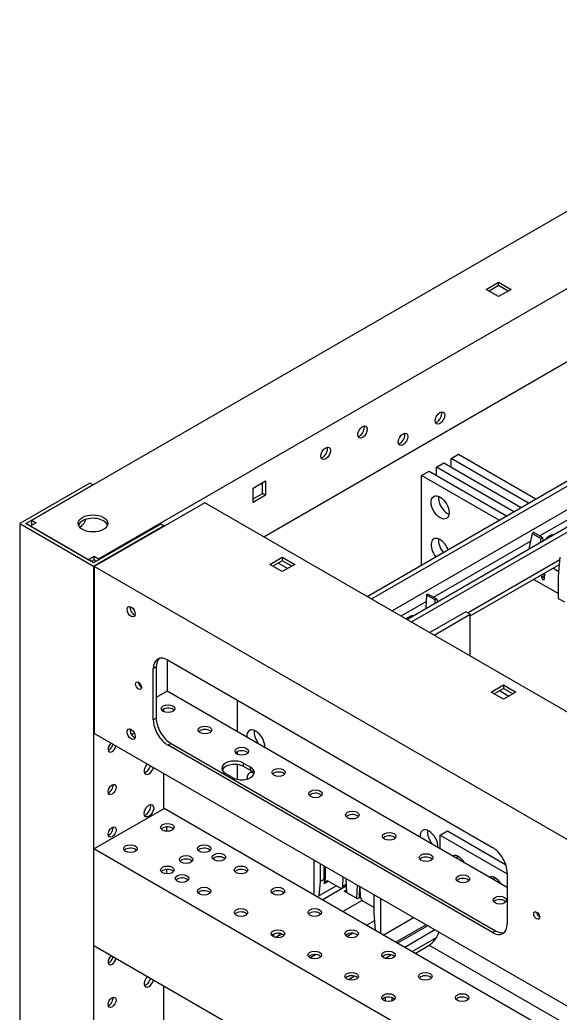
# Model space of a CAD drawing. Header units: millimetres. Extents: x -116965 to 323937, y 291661 to 566926.
# Drawn here: x -22565.2 to -22430.4, y 314047.1 to 314294.9 of the extents above; entities that cross this region are included whole.
import ezdxf

# ---------------------------------------------------------------- set-up
doc = ezdxf.new("R2010")
doc.units = ezdxf.units.MM
doc.layers.add('ALPHA', color=255, linetype='Continuous')

msp = doc.modelspace()

# ---------------------------------------------------------------- linework, layer by layer
at = {"layer": 'ALPHA'}
for p, q in [((-22562.227866, 314170.080291), (-22346.022897, 314294.906289)), ((-22545.534489, 314160.442366), (-22329.32952, 314285.268363)), ((-22504.35259, 314165.961882), (-22344.588884, 314258.201501)), ((-22478.577134, 314151.080416), (-22326.351186, 314238.968108)), ((-22477.474047, 314150.443548), (-22325.248099, 314238.33124)), ((-22468.649355, 314145.34861), (-22316.423407, 314233.236302)), ((-22324.145013, 314233.024013), (-22472.32631, 314147.471501)), ((-22467.546268, 314144.711742), (-22315.32032, 314232.599434)), ((-22448.867335, 314227.674327), (-22445.778693, 314229.457556)), ((-22445.778693, 314228.608399), (-22448.131944, 314227.249749)), ((-22445.778693, 314229.457556), (-22442.69005, 314227.674327)), ((-22445.778693, 314228.608399), (-22445.778693, 314229.457556)), ((-22443.425441, 314227.249749), (-22445.778693, 314228.608399)), ((-22445.778693, 314225.891099), (-22448.867335, 314227.674327)), ((-22442.69005, 314227.674327), (-22445.778693, 314225.891099)), ((-22457.618489, 314185.471252), (-22455.780011, 314186.532697)), ((-22455.780011, 314186.532697), (-22436.475996, 314175.387519)), ((-22461.295444, 314183.348361), (-22459.456966, 314184.409806)), ((-22459.456966, 314184.409806), (-22440.152951, 314173.264628)), ((-22457.618489, 314183.348361), (-22457.618489, 314185.471252)), ((-22438.314474, 314174.326073), (-22457.618489, 314185.471252)), ((-22464.972399, 314181.22547), (-22463.133922, 314182.286915)), ((-22464.972399, 314158.935113), (-22464.972399, 314181.22547)), ((-22445.668384, 314170.080291), (-22464.972399, 314181.22547)), ((-22463.133922, 314182.286915), (-22443.829907, 314171.141737)), ((-22461.295444, 314181.22547), (-22461.295444, 314183.348361)), ((-22441.991429, 314172.203182), (-22461.295444, 314183.348361)), ((-22547.703893, 314179.314868), (-22565.16943, 314169.231135)), ((-22563.698648, 314169.231135), (-22546.968502, 314178.890289)), ((-22546.968502, 314178.890289), (-22547.703893, 314179.314868)), ((-22506.999998, 314178.10482), (-22503.911356, 314179.888048)), ((-22504.646747, 314176.746169), (-22504.646747, 314179.46347)), ((-22503.911356, 314179.888048), (-22503.911356, 314176.321591)), ((-22506.999998, 314174.538363), (-22506.999998, 314178.10482)), ((-22506.999998, 314175.387519), (-22504.646747, 314176.746169)), ((-22503.911356, 314176.321591), (-22506.999998, 314174.538363)), ((-22503.911356, 314176.321591), (-22504.646747, 314176.746169)), ((-22435.556757, 314166.152943), (-22417.880902, 314176.358103)), ((-22519.023642, 314174.432218), (-22546.600806, 314158.510535)), ((-22298.406326, 314047.058751), (-22519.023642, 314174.432218)), ((-22565.16943, 314169.231135), (-22546.784654, 314158.616679)), ((-22565.16943, 314169.231135), (-22565.16943, 313659.737268)), ((-22546.784654, 314159.465836), (-22563.698648, 314169.231135)), ((-22561.124779, 314169.443424), (-22562.595562, 314168.594267)), ((-22562.227866, 314168.806557), (-22562.227866, 314170.080291)), ((-22562.227866, 314170.080291), (-22561.124779, 314169.443424)), ((-22530.054507, 314169.12499), (-22546.784654, 314159.465836)), ((-22546.784654, 314158.616679), (-22529.319116, 314168.700412)), ((-22529.319116, 314168.700412), (-22530.054507, 314169.12499)), ((-22529.319116, 314168.700412), (-22529.319116, 314168.488123)), ((-22548.108358, 314160.230076), (-22562.595562, 314168.594267)), ((-22437.395235, 314166.78981), (-22438.263316, 314162.917841)), ((-22437.027539, 314167.002099), (-22437.395235, 314166.78981)), ((-22437.395235, 314166.78981), (-22435.189062, 314165.516075)), ((-22434.821366, 314165.728364), (-22437.027539, 314167.002099)), ((-22432.946119, 314166.237858), (-22433.497662, 314165.919425)), ((-22462.030835, 314150.868127), (-22437.832603, 314164.838982)), ((-22435.32824, 314164.586564), (-22435.189062, 314165.516075)), ((-22435.189062, 314165.516075), (-22434.821366, 314165.728364)), ((-22434.821366, 314165.728364), (-22434.790725, 314164.896899)), ((-22438.263316, 314162.917841), (-22438.264333, 314162.89141)), ((-22438.240935, 314162.904919), (-22438.263316, 314162.917841)), ((-22548.108358, 314160.230076), (-22546.637576, 314161.079233)), ((-22546.637576, 314160.230076), (-22547.372967, 314159.805498)), ((-22546.637576, 314161.079233), (-22545.534489, 314160.442366)), ((-22546.637576, 314160.230076), (-22546.637576, 314161.079233)), ((-22546.26988, 314160.017787), (-22546.637576, 314160.230076)), ((-22546.26988, 314159.76304), (-22546.26988, 314160.017787)), ((-22545.534489, 314160.442366), (-22545.534489, 314160.187619)), ((-22502.808269, 314159.041257), (-22499.719627, 314160.824486)), ((-22499.719627, 314157.258029), (-22502.808269, 314159.041257)), ((-22499.719627, 314159.97533), (-22502.072878, 314158.616679)), ((-22500.712404, 314159.402149), (-22498.359153, 314158.043499)), ((-22499.719627, 314160.824486), (-22499.719627, 314159.97533)), ((-22499.719627, 314160.824486), (-22496.630984, 314159.041257)), ((-22497.366375, 314158.616679), (-22499.719627, 314159.97533)), ((-22496.630984, 314159.041257), (-22499.719627, 314157.258029)), ((-22430.473798, 314160.171448), (-22453.38999, 314146.940778)), ((-22452.838447, 314146.204015), (-22430.581125, 314159.054286)), ((-22430.872776, 314156.018526), (-22430.40902, 314160.845715)), ((-22546.784654, 314158.616679), (-22546.784654, 313649.122813)), ((-22546.600806, 314158.510535), (-22546.600806, 314116.901869)), ((-22325.98349, 314031.137068), (-22546.600806, 314158.510535)), ((-22435.016683, 314155.743566), (-22435.043741, 314156.477794)), ((-22434.492198, 314156.796227), (-22434.46514, 314156.062)), ((-22434.477651, 314156.401489), (-22434.385734, 314156.348421)), ((-22434.369775, 314156.866908), (-22434.414961, 314155.39888)), ((-22430.762913, 314157.228831), (-22432.252909, 314158.089081)), ((-22430.756123, 314157.232751), (-22430.762913, 314157.228831)), ((-22437.032951, 314155.329323), (-22430.872316, 314151.772478)), ((-22434.46514, 314156.062), (-22435.016683, 314155.743566)), ((-22434.741172, 314155.279898), (-22434.412788, 314155.469491)), ((-22434.690565, 314155.25068), (-22434.741172, 314155.279898)), ((-22434.414619, 314155.409997), (-22434.690565, 314155.25068)), ((-22430.872316, 314156.018261), (-22430.872776, 314156.018526)), ((-22430.872316, 314150.498744), (-22430.872316, 314156.018261)), ((-22463.761661, 314151.442841), (-22463.930435, 314148.073079)), ((-22463.393966, 314151.655131), (-22463.761661, 314151.442841)), ((-22463.761661, 314151.442841), (-22461.592815, 314150.190657)), ((-22461.225119, 314150.402946), (-22463.393966, 314151.655131)), ((-22470.120137, 314146.197766), (-22463.842843, 314149.821964)), ((-22461.592815, 314150.190657), (-22461.225119, 314150.402946)), ((-22461.570223, 314149.435748), (-22461.592815, 314150.190657)), ((-22461.225119, 314150.402946), (-22461.047715, 314149.737419)), ((-22429.305933, 314149.594392), (-22430.872316, 314150.498744)), ((-22453.941534, 314147.259212), (-22462.950074, 314142.058129)), ((-22461.846987, 314141.421261), (-22452.838447, 314146.622344)), ((-22452.838447, 314146.622344), (-22453.941534, 314147.259212)), ((-22452.838447, 314136.220178), (-22452.838447, 314146.622344)), ((-22467.877194, 314146.070393), (-22468.428737, 314145.751959)), ((-22528.399878, 314135.259566), (-22528.399878, 314127.41018)), ((-22528.21603, 314135.158732), (-22447.323014, 314088.455128)), ((-22531.157594, 314133.46042), (-22531.892985, 314133.035841)), ((-22531.892985, 314120.298495), (-22531.892985, 314133.035841)), ((-22531.157594, 314133.46042), (-22531.157594, 314120.723073)), ((-22528.399878, 314127.41018), (-22531.157594, 314125.818012)), ((-22443.646059, 314078.47754), (-22528.399878, 314127.41018)), ((-22447.65394, 314127.197891), (-22444.565298, 314128.981119)), ((-22444.565298, 314125.414662), (-22447.65394, 314127.197891)), ((-22444.565298, 314128.131963), (-22446.918549, 314126.773313)), ((-22445.558076, 314127.558782), (-22443.204824, 314126.200132)), ((-22444.565298, 314128.981119), (-22444.565298, 314128.131963)), ((-22444.565298, 314128.981119), (-22441.476655, 314127.197891)), ((-22442.212046, 314126.773313), (-22444.565298, 314128.131963)), ((-22441.476655, 314127.197891), (-22444.565298, 314125.414662)), ((-22510.93434, 314117.326447), (-22510.93434, 314125.181144)), ((-22529.319116, 314122.948308), (-22529.319116, 314122.319042)), ((-22531.157594, 314120.723073), (-22531.892985, 314120.298495)), ((-22325.98349, 313989.528402), (-22546.600806, 314116.901869)), ((-22527.480639, 314114.3544), (-22528.21603, 314113.929821)), ((-22527.480639, 314114.3544), (-22446.587623, 314067.650795)), ((-22447.323014, 314067.226217), (-22528.21603, 314113.929821)), ((-22510.93434, 314111.704586), (-22510.93434, 314112.333852)), ((-22509.390019, 314108.622594), (-22509.390019, 314109.47175)), ((-22509.390019, 314109.47175), (-22507.62508, 314108.452762)), ((-22529.319116, 314106.924281), (-22529.319116, 314098.114283)), ((-22512.110966, 314105.862835), (-22513.875904, 314106.881823)), ((-22510.93434, 314105.433023), (-22510.93434, 314109.114015)), ((-22507.62508, 314107.603606), (-22509.390019, 314108.622594)), ((-22507.62508, 314107.603606), (-22507.62508, 314108.452762)), ((-22546.69273, 314088.083622), (-22529.227193, 314098.167355)), ((-22326.167338, 313980.930693), (-22529.227193, 314098.167355)), ((-22528.491801, 314092.469645), (-22528.491801, 314093.569043)), ((-22460.376205, 314091.53332), (-22458.537728, 314092.594766)), ((-22458.537728, 314092.594766), (-22444.039388, 314084.224145)), ((-22460.376205, 314088.136694), (-22460.376205, 314091.53332)), ((-22460.376205, 314091.53332), (-22443.646059, 314081.874166)), ((-22326.259262, 313960.8163), (-22546.69273, 314088.083622)), ((-22546.69273, 314063.882663), (-22546.69273, 314088.083622)), ((-22491.814173, 314076.566938), (-22491.814173, 314085.270791)), ((-22528.491801, 314081.855189), (-22528.491801, 314082.954588)), ((-22490.24779, 314084.36644), (-22490.24779, 314079.908368)), ((-22489.328551, 314083.835717), (-22489.328551, 314080.439091)), ((-22488.960855, 314080.439091), (-22488.960855, 314083.623428)), ((-22443.646059, 314082.086455), (-22443.646059, 314069.349108)), ((-22490.24733, 314079.908103), (-22490.589575, 314076.345708)), ((-22489.328551, 314080.439091), (-22490.24779, 314079.908368)), ((-22490.24779, 314079.908368), (-22490.24733, 314079.908103)), ((-22489.315095, 314080.446329), (-22490.24733, 314079.908103)), ((-22489.248063, 314079.464318), (-22489.150195, 314080.483024)), ((-22489.248063, 314079.464318), (-22488.266324, 314080.031125)), ((-22488.15102, 314079.971532), (-22485.328239, 314078.341799)), ((-22484.593296, 314078.737001), (-22484.521778, 314081.060526)), ((-22483.868752, 314080.683501), (-22483.740858, 314077.213035)), ((-22486.230241, 314078.86257), (-22491.010283, 314076.102812)), ((-22489.791847, 314075.399348), (-22483.801474, 314078.857891)), ((-22483.801967, 314078.87126), (-22484.808239, 314078.290289)), ((-22483.813608, 314079.187153), (-22484.593296, 314078.737001)), ((-22484.276414, 314077.522239), (-22483.763173, 314077.818559)), ((-22480.967155, 314075.611637), (-22484.276414, 314077.522239)), ((-22481.135016, 314075.708551), (-22481.007122, 314079.031338)), ((-22480.479558, 314078.726749), (-22480.591102, 314075.828751)), ((-22480.311358, 314077.21646), (-22480.532769, 314077.344292)), ((-22480.321995, 314077.574334), (-22480.519525, 314077.688378)), ((-22480.354095, 314078.654313), (-22480.282578, 314076.248207)), ((-22479.814096, 314075.21591), (-22484.64411, 314072.4273)), ((-22480.253659, 314076.023574), (-22480.967155, 314075.611637)), ((-22480.259674, 314076.052329), (-22480.575479, 314076.234659)), ((-22479.547635, 314075.004366), (-22476.834257, 314073.437796)), ((-22476.834257, 314072.164062), (-22476.834257, 314076.622133)), ((-22475.267874, 314075.717781), (-22475.267874, 314067.013928)), ((-22476.834257, 314072.164593), (-22476.834717, 314072.164327)), ((-22476.834717, 314072.164327), (-22476.834257, 314072.164062)), ((-22476.448253, 314067.69542), (-22476.834717, 314072.164327)), ((-22478.760982, 314069.030674), (-22476.668212, 314070.238935)), ((-22474.532483, 314066.58935), (-22466.994725, 314070.941276)), ((-22463.869313, 314069.136819), (-22471.407071, 314064.784892)), ((-22471.039375, 314064.572603), (-22463.501617, 314068.92453)), ((-22461.66314, 314067.863084), (-22469.200898, 314063.511157)), ((-22446.587623, 314067.650795), (-22447.323014, 314067.226217)), ((-22501.944184, 314066.788559), (-22501.944184, 314066.177851)), ((-22500.473402, 314066.49382), (-22501.359037, 314065.982498)), ((-22500.473402, 314067.013279), (-22500.473402, 314066.49382)), ((-22483.632947, 314066.217844), (-22482.231388, 314067.027034)), ((-22467.36242, 314062.449712), (-22461.259035, 314065.973503)), ((-22326.259262, 313936.615341), (-22546.69273, 314063.882663)), ((-22466.627029, 314062.025134), (-22463.133922, 314064.04188)), ((-22463.133922, 314064.04188), (-22417.171981, 314037.505741)), ((-22492.825335, 314060.910616), (-22491.423777, 314061.719806)), ((-22472.476209, 314061.620156), (-22474.014889, 314060.731799)), ((-22481.668597, 314056.312928), (-22483.207277, 314055.424571)), ((-22529.319116, 314053.852003), (-22529.319116, 313659.206546)), ((-22473.98094, 314050.107597), (-22473.98094, 314051.015446)), ((-22472.32631, 314050.167341), (-22472.32631, 314050.955703))]:
    msp.add_line(p, q, dxfattribs=at)
for centre, major_axis, start_param, end_param in [((-22460.412975, 314195.576213), (0.845, 1.463583), 2.3561944902, 8.6393797974), ((-22461.148366, 314196.000792), (0.845, 1.463583), 3.5917893435, 5.4977871438), ((-22461.148366, 314196.000792), (0.845, 1.463583), 5.4977871438, 5.8329886172), ((-22479.71699, 314192.073443), (0.845, 1.463583), 2.3561944902, 8.6393797974), ((-22480.452381, 314192.498021), (0.845, 1.463583), 5.4977871438, 5.8329886172), ((-22480.452381, 314192.498021), (0.845, 1.463583), 3.5917893435, 5.4977871438), ((-22469.605363, 314190.268986), (0.845, 1.463583), 2.3561944902, 8.6393797974), ((-22470.340754, 314190.693564), (0.845, 1.463583), 3.5917893435, 5.4977871438), ((-22470.340754, 314190.693564), (0.845, 1.463583), 5.4977871438, 5.8329886172), ((-22488.909378, 314186.766215), (0.845, 1.463583), 2.3561944902, 8.6393797974), ((-22489.644769, 314187.190794), (0.845, 1.463583), 3.5917893435, 5.4977871438), ((-22489.644769, 314187.190794), (0.845, 1.463583), 5.4977871438, 5.8329886172), ((-22460.376205, 314173.264628), (-1.586, 2.747033), 0.7853981634, 7.0685834706), ((-22458.537728, 314174.326073), (-1.586, 2.747033), 0.6182324985, 2.3561944902), ((-22546.931732, 314169.273593), (-3.692, 0), 2.3561944902, 8.6393797974), ((-22458.537728, 314174.326073), (-1.586, 2.747033), 2.3561944902, 2.5233601551), ((-22546.931732, 314168.424436), (-3.692, 0), 3.926990817, 6.0826591128), ((-22550.645457, 314170.398725), (0.845, 1.463583), 4.1806584906, 4.4973423241), ((-22550.645457, 314170.398725), (0.845, 1.463583), 4.1806584906, 4.4973423241), ((-22549.910066, 314169.974147), (0.845, 1.463583), 3.5682601432, 5.2319157667), ((-22546.931732, 314168.424436), (-3.692, 0), 3.342118848, 3.926990817), ((-22431.879802, 314165.62222), (-1.508, 0), 4.8150711722, 6.1805031154), ((-22460.376205, 314162.650172), (-1.586, 2.747033), 5.4977871438, 8.147997263), ((-22458.537728, 314163.711618), (-1.586, 2.747033), 0.6182324985, 1.8648119558), ((-22460.376205, 314162.650172), (-1.586, 2.747033), 4.4183733513, 5.4977871438), ((-22431.879802, 314164.985353), (-2.288, 0), 5.4977871438, 6.048268686), ((-22430.762913, 314158.502566), (-0.78, 1.351), 2.3561944902, 2.3617043931), ((-22434.741172, 314155.598331), (-0.195, 0.33775), 0.8288490588, 2.3561944902), ((-22434.690565, 314155.569113), (-0.195, 0.33775), 2.3561944902, 3.8920842319), ((-22434.189629, 314155.916765), (-0.195, 0.33775), 0.8288490588, 1.4798786113), ((-22537.408418, 314147.259212), (-0.715, 1.238416), 0.7853981634, 7.0685834706), ((-22536.673027, 314147.68379), (-0.715, 1.238416), 0.5401439777, 0.7853981634), ((-22536.673027, 314147.68379), (-0.715, 1.238416), 0.7853981634, 2.6014486759), ((-22466.810877, 314144.817887), (-2.288, 0), 5.4977871438, 5.785845281), ((-22466.810877, 314145.454754), (-1.508, 0), 4.8150711722, 6.1805031154), ((-22528.21603, 314130.91295), (-2.6, 4.503332), 5.4977871438, 7.0685834706), ((-22527.480639, 314131.337528), (-2.6, 4.503332), 0.1418970546, 0.7853981634), ((-22535.56994, 314128.790059), (-0.52, 0.900666), 0.7853981634, 7.0685834706), ((-22534.834549, 314129.214637), (-0.52, 0.900666), 0.7853981634, 2.3561944902), ((-22528.21603, 314123.058253), (-1.69, 0), 2.3561944902, 8.6393797974), ((-22528.21603, 314122.209097), (-1.69, 0), 5.4977871438, 5.8329886172), ((-22528.21603, 314122.209097), (-1.69, 0), 3.5917893435, 5.4977871438), ((-22528.21603, 314118.175604), (-2.6, 4.503332), 0.7853981634, 2.3561944902), ((-22527.480639, 314118.600182), (-2.6, 4.503332), 0.7853981634, 2.3561944902), ((-22537.408418, 314116.68958), (-0.715, 1.238416), 0.7853981634, 7.0685834706), ((-22536.673027, 314117.114158), (-0.715, 1.238416), 0.5401439777, 0.7853981634), ((-22536.673027, 314117.114158), (-0.715, 1.238416), 0.7853981634, 2.6014486759), ((-22537.408418, 314116.901869), (-1.69, 0), 4.7338598269, 4.869520722), ((-22537.408418, 314117.751025), (-1.69, 0), 1.5585621367, 2.0777960845), ((-22519.023642, 314117.751025), (-1.69, 0), 2.3561944902, 8.6393797974), ((-22519.023642, 314116.901869), (-1.69, 0), 5.4977871438, 5.8329886172), ((-22519.023642, 314116.901869), (-1.69, 0), 3.5917893435, 5.4977871438), ((-22506.338146, 314114.885122), (-1.586, 2.747033), 5.4977871438, 7.1506427468), ((-22504.499668, 314115.946568), (-1.586, 2.747033), 0.6182324985, 1.9089433179), ((-22506.338146, 314114.885122), (-1.586, 2.747033), 3.8449315408, 5.4977871438), ((-22542.18846, 314113.505243), (0.702, 1.2159), 1.0195107284, 3.926990817), ((-22542.923851, 314113.929821), (0.702, 1.2159), 3.692878252, 5.2636745788), ((-22542.18846, 314113.505243), (0.702, 1.2159), 3.926990817, 5.2636745788), ((-22509.831253, 314112.443798), (-1.69, 0), 2.3561944902, 8.6393797974), ((-22509.831253, 314111.594641), (-1.69, 0), 5.4977871438, 5.8329886172), ((-22509.831253, 314111.594641), (-1.69, 0), 3.5917893435, 5.4977871438), ((-22532.996072, 314108.198015), (0.845, 1.463583), 1.1205996369, 3.926990817), ((-22511.632962, 314108.176786), (-3.172, 0), 3.926990817, 7.0685834706), ((-22511.632962, 314107.32763), (-3.172, 0), 3.926990817, 6.0492182714), ((-22533.731463, 314108.622594), (0.845, 1.463583), 3.5917893435, 5.1625856703), ((-22532.996072, 314108.198015), (0.845, 1.463583), 3.926990817, 5.1625856703), ((-22509.868023, 314107.157799), (-3.172, 0), 0.7853981634, 3.926990817), ((-22506.338146, 314104.270667), (-1.586, 2.747033), 5.8148883434, 7.0997778583), ((-22509.868023, 314106.308642), (-3.172, 0), 3.3755596893, 3.926990817), ((-22500.638865, 314107.13657), (-1.69, 0), 2.3561944902, 8.6393797974), ((-22500.638865, 314106.287413), (-1.69, 0), 5.4977871438, 5.8329886172), ((-22500.638865, 314106.287413), (-1.69, 0), 3.5917893435, 5.4977871438), ((-22542.18846, 314102.890788), (0.702, 1.2159), 2.3561944902, 8.6393797974), ((-22542.923851, 314103.315366), (0.702, 1.2159), 3.692878252, 5.7318997087), ((-22491.446477, 314101.829342), (-1.69, 0), 2.3561944902, 8.6393797974), ((-22491.446477, 314100.980186), (-1.69, 0), 3.5917893435, 5.4977871438), ((-22532.996072, 314097.58356), (0.845, 1.463583), 2.3561944902, 8.6393797974), ((-22491.446477, 314100.980186), (-1.69, 0), 5.4977871438, 5.8329886172), ((-22533.731463, 314098.008138), (0.845, 1.463583), 3.5917893435, 5.8329886172), ((-22482.254089, 314096.522114), (-1.69, 0), 2.3561944902, 8.6393797974), ((-22528.399878, 314093.443922), (-1.69, 0), 5.4977871438, 11.780972451), ((-22482.254089, 314095.672958), (-1.69, 0), 5.4977871438, 5.8329886172), ((-22482.254089, 314095.672958), (-1.69, 0), 3.5917893435, 5.4977871438), ((-22542.18846, 314092.276332), (0.702, 1.2159), 2.3561944902, 8.6393797974), ((-22542.923851, 314092.70091), (0.702, 1.2159), 3.692878252, 5.7318997087), ((-22528.399878, 314092.594766), (-1.69, 0), 5.4977871438, 5.8329886172), ((-22528.399878, 314092.594766), (-1.69, 0), 3.5917893435, 5.4977871438), ((-22473.061701, 314091.214886), (-1.69, 0), 2.3561944902, 8.6393797974), ((-22463.133922, 314089.941152), (-1.586, 2.747033), 5.4977871438, 7.1506427468), ((-22461.295444, 314091.002597), (-1.586, 2.747033), 0.6182324985, 1.9089433179), ((-22463.133922, 314089.941152), (-1.586, 2.747033), 3.8449315408, 5.4977871438), ((-22473.061701, 314090.36573), (-1.69, 0), 5.4977871438, 5.8329886172), ((-22473.061701, 314090.36573), (-1.69, 0), 3.5917893435, 5.4977871438), ((-22537.592266, 314088.136694), (-1.69, 0), 5.4977871438, 11.780972451), ((-22537.592266, 314087.287538), (-1.69, 0), 5.4977871438, 5.8329886172), ((-22537.592266, 314087.287538), (-1.69, 0), 3.5917893435, 5.4977871438), ((-22519.207489, 314088.136694), (-1.69, 0), 5.4977871438, 11.780972451), ((-22519.207489, 314087.287538), (-1.69, 0), 5.4977871438, 5.8329886172), ((-22519.207489, 314087.287538), (-1.69, 0), 3.5917893435, 5.4977871438), ((-22515.530534, 314086.013803), (-1.69, 0), 5.4977871438, 11.780972451), ((-22463.869313, 314085.907659), (-1.69, 0), 2.3561944902, 8.6393797974), ((-22447.323014, 314084.209346), (-2.6, 4.503332), 3.926990817, 5.4977871438), ((-22523.71176, 314085.430008), (-1.69, 0), 2.3561944902, 8.6393797974), ((-22523.71176, 314084.580852), (-1.69, 0), 3.5917893435, 5.8329886172), ((-22515.530534, 314085.164647), (-1.69, 0), 5.4977871438, 5.8329886172), ((-22515.530534, 314085.164647), (-1.69, 0), 3.5917893435, 5.4977871438), ((-22463.869313, 314085.058502), (-1.69, 0), 5.4977871438, 5.8329886172), ((-22463.869313, 314085.058502), (-1.69, 0), 3.5917893435, 5.4977871438), ((-22455.780011, 314083.572478), (-1.56, 2.701999), 5.4977871438, 6.2205213916), ((-22453.941534, 314084.633924), (-1.56, 2.701999), 0.6301372461, 0.86882825), ((-22455.780011, 314083.572478), (-1.56, 2.701999), 4.775052896, 5.4977871438), ((-22528.399878, 314082.829467), (-1.69, 0), 5.4977871438, 11.780972451), ((-22528.399878, 314081.98031), (-1.69, 0), 5.4977871438, 5.8329886172), ((-22528.399878, 314081.98031), (-1.69, 0), 3.5917893435, 5.4977871438), ((-22510.015101, 314082.829467), (-1.69, 0), 5.4977871438, 11.780972451), ((-22510.015101, 314081.98031), (-1.69, 0), 5.4977871438, 5.8329886172), ((-22510.015101, 314081.98031), (-1.69, 0), 3.5917893435, 5.4977871438), ((-22524.722922, 314080.706575), (-1.69, 0), 5.4977871438, 11.780972451), ((-22524.722922, 314079.857419), (-1.69, 0), 5.4977871438, 5.8329886172), ((-22524.722922, 314079.857419), (-1.69, 0), 3.5917893435, 5.4977871438), ((-22489.144703, 314080.332947), (-0.26, 0), 5.427038432, 5.4977871438), ((-22489.144703, 314080.332947), (-0.26, 0), 3.926990817, 5.427038432), ((-22488.15102, 314078.697798), (-0.78, 1.351), 5.4977871438, 6.9638637155), ((-22454.676925, 314080.600431), (-1.69, 0), 2.3561944902, 8.6393797974), ((-22454.676925, 314079.751274), (-1.69, 0), 5.4977871438, 5.8329886172), ((-22454.676925, 314079.751274), (-1.69, 0), 3.5917893435, 5.4977871438), ((-22455.780011, 314083.572478), (-1.56, 2.701999), 2.8157657376, 2.861430972), ((-22446.587623, 314078.265251), (-1.56, 2.701999), 5.4977871438, 6.2205213916), ((-22444.749145, 314079.326696), (-1.56, 2.701999), 0.6301372461, 0.86882825), ((-22446.587623, 314078.265251), (-1.56, 2.701999), 4.775052896, 5.4977871438), ((-22519.207489, 314077.522239), (-1.69, 0), 5.4977871438, 11.780972451), ((-22519.207489, 314076.673082), (-1.69, 0), 5.4977871438, 5.8329886172), ((-22519.207489, 314076.673082), (-1.69, 0), 3.5917893435, 5.4977871438), ((-22500.822713, 314077.522239), (-1.69, 0), 5.4977871438, 11.780972451), ((-22500.822713, 314076.673082), (-1.69, 0), 5.4977871438, 5.8329886172), ((-22500.822713, 314076.673082), (-1.69, 0), 3.5917893435, 5.4977871438), ((-22485.328239, 314079.190955), (-0.52, 0.900666), 2.3561944902, 3.8920842319), ((-22479.547635, 314075.853522), (-0.52, 0.900666), 0.8203047484, 2.3561944902), ((-22445.484536, 314075.293203), (-1.69, 0), 2.3561944902, 8.6393797974), ((-22445.484536, 314074.444047), (-1.69, 0), 5.4977871438, 5.8329886172), ((-22445.484536, 314074.444047), (-1.69, 0), 3.5917893435, 5.4977871438), ((-22446.587623, 314078.265251), (-1.56, 2.701999), 2.8157657376, 2.861430972), ((-22510.015101, 314072.215011), (-1.69, 0), 5.4977871438, 11.780972451), ((-22510.015101, 314071.365855), (-1.69, 0), 5.4977871438, 5.8329886172), ((-22510.015101, 314071.365855), (-1.69, 0), 3.5917893435, 5.4977871438), ((-22491.630325, 314072.215011), (-1.69, 0), 5.4977871438, 11.780972451), ((-22491.630325, 314071.365855), (-1.69, 0), 5.4977871438, 5.8329886172), ((-22491.630325, 314071.365855), (-1.69, 0), 3.5917893435, 5.4977871438), ((-22436.292148, 314071.471999), (-0.52, 0.900666), 0.7853981634, 7.0685834706), ((-22435.556757, 314071.896577), (-0.52, 0.900666), 0.7853981634, 2.3561944902), ((-22500.822713, 314066.907783), (-1.69, 0), 5.4977871438, 11.780972451), ((-22500.822713, 314066.058627), (-1.69, 0), 3.5917893435, 5.4977871438), ((-22482.437937, 314066.907783), (-1.69, 0), 5.4977871438, 11.780972451), ((-22482.437937, 314066.058627), (-1.69, 0), 3.5917893435, 5.4977871438), ((-22463.133922, 314067.226217), (1.95, 3.377499), 3.926990817, 5.0486747211), ((-22447.323014, 314071.471999), (-2.6, 4.503332), 2.3561944902, 3.926990817), ((-22446.587623, 314071.896577), (-2.6, 4.503332), 2.3561944902, 2.999695599), ((-22500.822713, 314066.058627), (-1.69, 0), 5.4977871438, 5.8329886172), ((-22499.168083, 314065.740193), (-1.846, 0), 4.9826991464, 5.4977871438), ((-22482.437937, 314066.058627), (-1.69, 0), 5.4977871438, 5.8329886172), ((-22491.630325, 314061.600555), (-1.69, 0), 5.4977871438, 11.780972451), ((-22473.245549, 314061.600555), (-1.69, 0), 5.4977871438, 11.780972451), ((-22542.18846, 314060.432965), (0.702, 1.2159), 1.0195107284, 3.926990817), ((-22542.923851, 314060.857544), (0.702, 1.2159), 3.692878252, 5.2636745788), ((-22542.18846, 314060.432965), (0.702, 1.2159), 3.926990817, 5.2636745788), ((-22491.630325, 314060.751399), (-1.69, 0), 5.4977871438, 5.8329886172), ((-22491.630325, 314060.751399), (-1.69, 0), 3.5917893435, 5.4977871438), ((-22473.245549, 314060.751399), (-1.69, 0), 5.4977871438, 5.8329886172), ((-22473.245549, 314060.751399), (-1.69, 0), 3.5917893435, 5.4977871438), ((-22482.437937, 314056.293328), (-1.69, 0), 5.4977871438, 11.780972451), ((-22464.05316, 314056.293328), (-1.69, 0), 5.4977871438, 11.780972451), ((-22532.996072, 314055.125738), (0.845, 1.463583), 1.1205996369, 3.926990817), ((-22533.731463, 314055.550316), (0.845, 1.463583), 3.5917893435, 5.1625856703), ((-22532.996072, 314055.125738), (0.845, 1.463583), 3.926990817, 5.1625856703), ((-22482.437937, 314055.444171), (-1.69, 0), 5.4977871438, 5.8329886172), ((-22482.437937, 314055.444171), (-1.69, 0), 3.5917893435, 5.4977871438), ((-22464.05316, 314055.444171), (-1.69, 0), 5.4977871438, 5.8329886172), ((-22464.05316, 314055.444171), (-1.69, 0), 3.5917893435, 5.4977871438), ((-22542.18846, 314049.81851), (0.702, 1.2159), 2.3561944902, 8.6393797974), ((-22542.923851, 314050.243088), (0.702, 1.2159), 3.692878252, 5.7318997087), ((-22473.245549, 314050.9861), (-1.69, 0), 5.4977871438, 11.780972451), ((-22473.245549, 314050.136943), (-1.69, 0), 5.4977871438, 5.8329886172), ((-22473.245549, 314050.136943), (-1.69, 0), 3.5917893435, 5.4977871438), ((-22454.860772, 314050.9861), (-1.69, 0), 5.4977871438, 11.780972451), ((-22454.860772, 314050.136943), (-1.69, 0), 5.4977871438, 5.8329886172), ((-22454.860772, 314050.136943), (-1.69, 0), 3.5917893435, 5.4977871438)]:
    msp.add_ellipse(centre, major_axis=major_axis, ratio=0.5773502692, start_param=start_param, end_param=end_param, dxfattribs=at)

doc.saveas('drawing.dxf')
